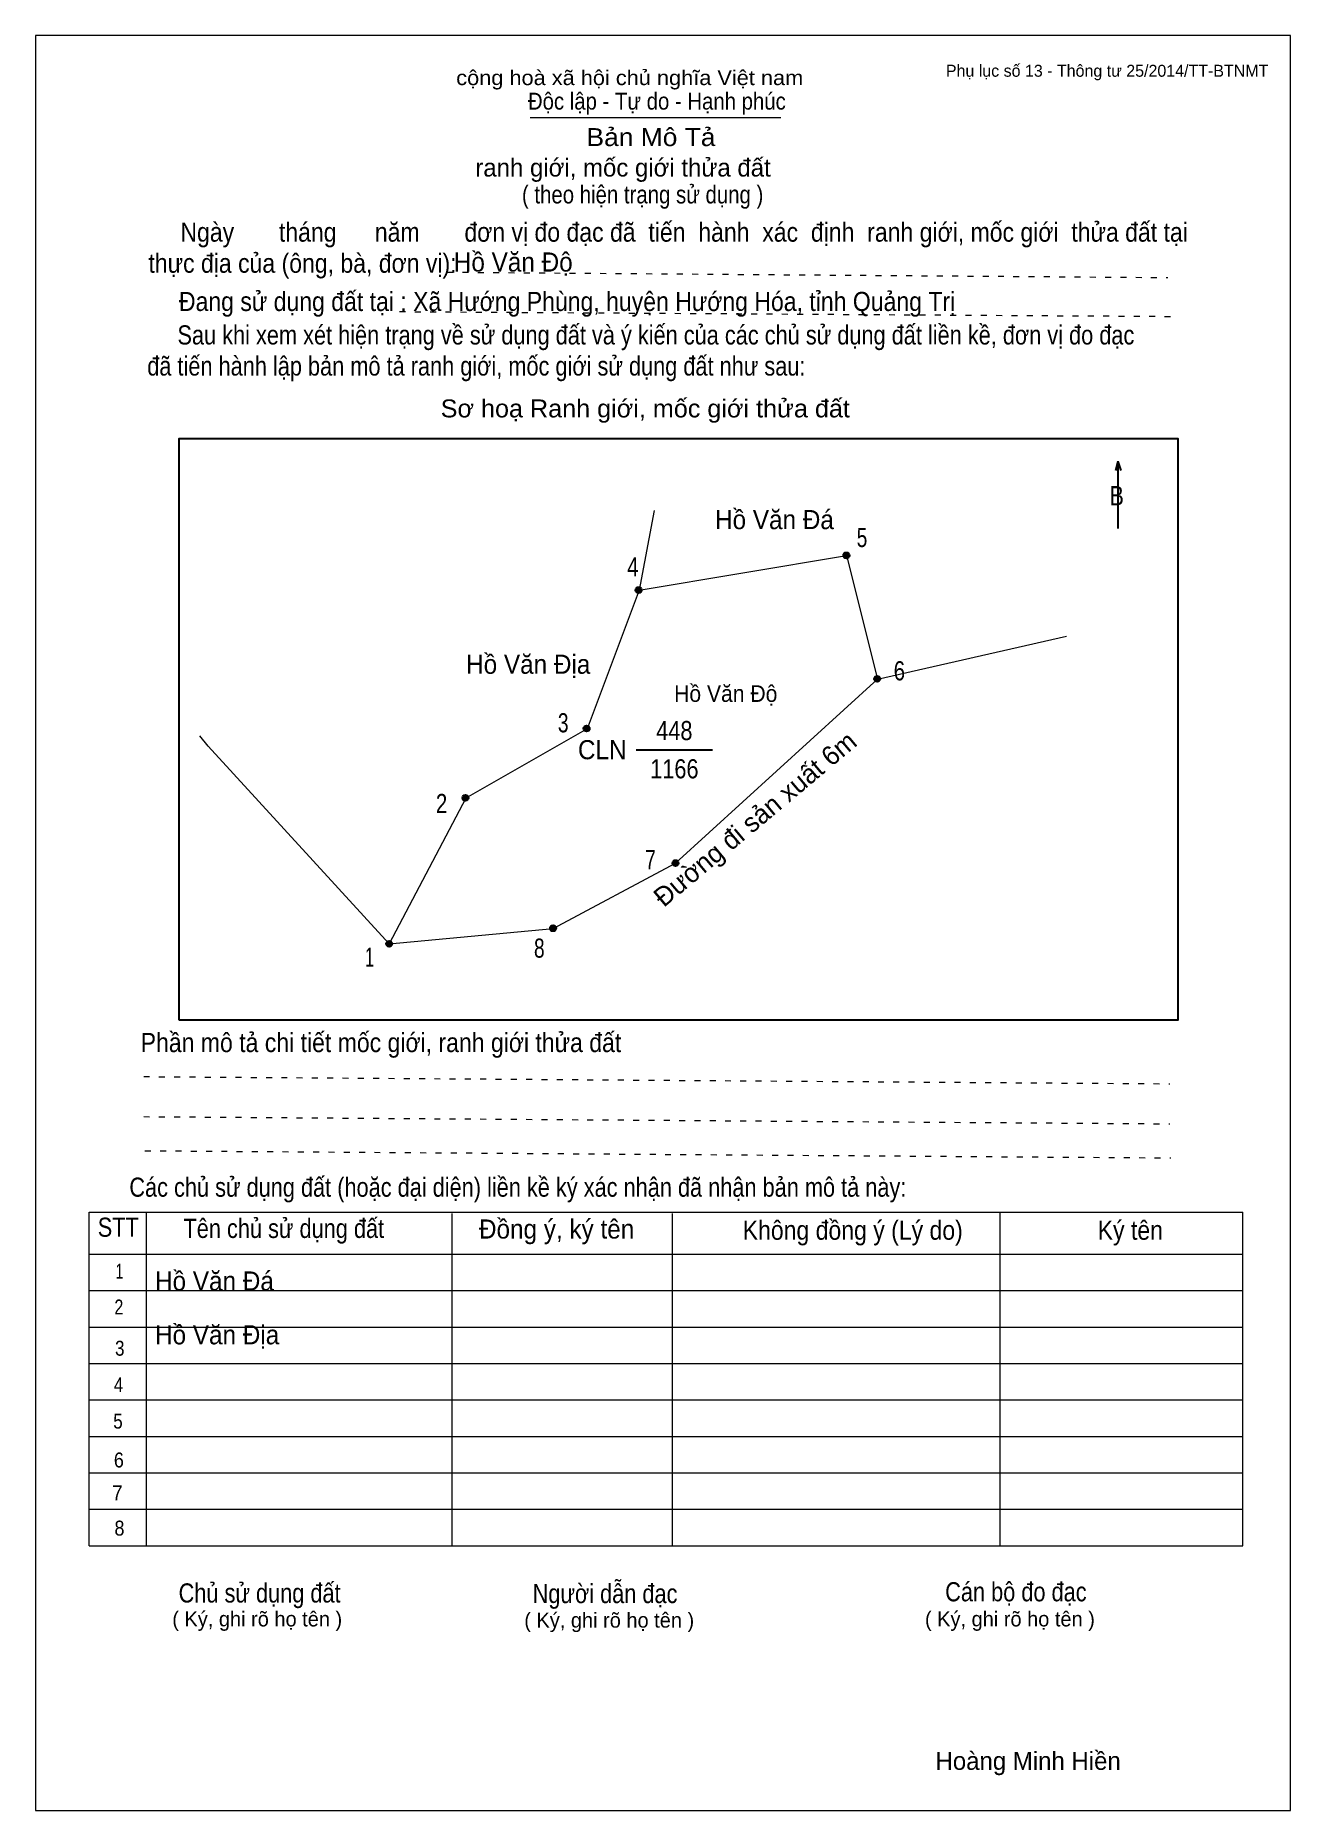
# Model space of a CAD drawing. Header units: centimetres. Extents: x 0 to 21, y 0 to 29.7.
import ezdxf
from ezdxf.enums import TextEntityAlignment as Align

# ---------------------------------------------------------------- set-up
doc = ezdxf.new("R2010")
doc.units = ezdxf.units.CM
doc.header["$LTSCALE"] = 0.13
doc.linetypes.add('DOTTED', pattern=[1.5, 0.3, -1.2])
for name, color, linetype, lineweight in [('1', 7, 'Continuous', 13), ('32', 7, 'Continuous', 25), ('33', 7, 'Continuous', 25), ('61', 7, 'Continuous', 13), ('62', 7, 'Continuous', 13)]:
    doc.layers.add(name, color=color, linetype=linetype, lineweight=lineweight)
for name, color, linetype in [('34', 7, 'Continuous'), ('45', 7, 'Continuous'), ('63', 7, 'Continuous')]:
    doc.layers.add(name, color=color, linetype=linetype)

msp = doc.modelspace()

# ---------------------------------------------------------------- hatches: boundary and pattern name
at = {"layer": '32'}
for points in [[(13.618, 21.0007, 1), (13.518, 21.0007, 1)], [(10.1413, 20.4213, 1), (10.0413, 20.4213, 1)], [(14.1337, 18.9364, 1), (14.0337, 18.9364, 1)], [(9.2721, 18.1035, 1), (9.1721, 18.1035, 1)], [(7.244, 16.9446, 1), (7.144, 16.9446, 1)], [(10.7584, 15.8537, 1), (10.6584, 15.8537, 1)], [(8.71, 14.7615, 1), (8.61, 14.7615, 1)], [(5.9678, 14.5007, 1), (5.8678, 14.5007, 1)]]:
    msp.add_hatch(color=256, dxfattribs=at).paths.add_polyline_path(points)

# ---------------------------------------------------------------- linework, layer by layer
at = {"layer": '1'}
msp.add_lwpolyline([(21, 0), (21, 29.7), (0, 29.7), (0, 0)], close=True, dxfattribs=at)
at = {"layer": '32'}
for centre in [(13.568, 21.0007), (10.0913, 20.4213), (14.0837, 18.9364), (9.2221, 18.1035), (7.194, 16.9446), (10.7084, 15.8537), (8.66, 14.7615), (5.9178, 14.5007)]:
    msp.add_circle(centre, 0.05, dxfattribs=at)
at = {"layer": '33'}
msp.add_line((10.05, 17.75), (11.33, 17.75), dxfattribs=at)
at = {"layer": '61'}
for p, q in [((10.35, 21.75), (10.1, 20.42)), ((14.09, 18.93), (17.25, 19.65))]:
    msp.add_line(p, q, dxfattribs=at)
for points in [[(10.1, 20.42), (13.57, 21), (14.09, 18.93)], [(10.1, 20.42), (9.23, 18.1), (7.2, 16.94), (5.92, 14.5)], [(5.92, 14.5), (8.66, 14.76), (10.71, 15.85), (14.09, 18.93)], [(5.92, 14.5), (2.89, 17.81), (2.75, 17.98)]]:
    msp.add_lwpolyline(points, dxfattribs=at)
at = {"layer": '62'}
for p, q in [((8.28, 28.33), (12.47, 28.33)), ((0.9, 10.01), (20.2, 10.01)), ((0.9, 4.43), (0.9, 10.01)), ((1.86, 4.43), (1.86, 10.01)), ((6.97, 4.43), (6.97, 9.99)), ((10.66, 4.43), (10.66, 9.99)), ((16.14, 4.43), (16.14, 10.01)), ((20.2, 4.43), (20.2, 10.01)), ((0.9, 9.31), (20.2, 9.31)), ((0.9, 8.7), (20.2, 8.7)), ((0.9, 8.09), (20.2, 8.09)), ((0.9, 7.48), (20.2, 7.48)), ((0.9, 6.87), (20.2, 6.87)), ((0.9, 6.26), (20.2, 6.26)), ((0.9, 5.65), (20.2, 5.65)), ((0.9, 5.04), (20.2, 5.04)), ((0.9, 4.43), (20.2, 4.43))]:
    msp.add_line(p, q, dxfattribs=at)
at = {"layer": '62', "linetype": 'DOTTED'}
for p, q in [((6.89, 25.74), (18.95, 25.65)), ((6.09, 25.08), (19.04, 25)), ((1.81, 12.28), (18.98, 12.16)), ((1.81, 11.61), (18.98, 11.49)), ((1.83, 11.04), (19, 10.92))]:
    msp.add_line(p, q, dxfattribs=at)
at = {"layer": '62', "lineweight": 25}
for p, q in [((18.11, 22.58), (18.11, 21.45)), ((18.11, 22.57), (18.07, 22.42)), ((18.11, 22.57), (18.16, 22.42))]:
    msp.add_line(p, q, dxfattribs=at)
msp.add_lwpolyline([(2.4, 13.23), (19.12, 13.23), (19.12, 22.95), (2.4, 22.95)], close=True, dxfattribs=at)

# ---------------------------------------------------------------- texts
at = {"layer": '32'}
for s, width, p in [('5', 0.75, (13.83, 21.14)), ('4', 0.8, (9.995, 20.65)), ('6', 0.8, (14.455, 18.91)), ('3', 0.75, (8.83, 18.04)), ('2', 0.8, (6.795, 16.69)), ('7', 0.75, (10.29, 15.75)), ('8', 0.75, (8.43, 14.27)), ('1', 0.65, (5.59, 14.12))]:
    msp.add_text(s, height=0.32, dxfattribs=dict(at, width=width)).set_placement(p, align=Align.CENTER)
at = {"layer": '33'}
for s, width, p in [('Hồ Văn Đá', 0.95, (12.365, 21.44)), ('Hồ Văn Địa', 0.95, (8.245, 19.02)), ('448', 0.85, (10.69, 17.91)), ('1166', 0.85, (10.69, 17.27))]:
    msp.add_text(s, height=0.32, dxfattribs=dict(at, width=width)).set_placement(p, align=Align.CENTER)
at = {"layer": '33', "width": 0.95}
msp.add_text('CLN', height=0.32, dxfattribs=at).set_placement((9.89, 17.59), align=Align.RIGHT)
at = {"layer": '33'}
msp.add_text('Đường đi sản xuất 6m', height=0.32, rotation=40, dxfattribs=at).set_placement((12.1422, 16.4689), align=Align.CENTER)
at = {"layer": '34', "width": 0.95}
for s, p in [('Hồ Văn Độ', (7, 25.75)), ('Hồ Văn Đá', (2, 8.7)), ('Hồ Văn Địa', (2, 7.8))]:
    msp.add_text(s, height=0.32, dxfattribs=at).set_placement(p)
at = {"layer": '45', "width": 0.95}
msp.add_text('Hồ Văn Độ', height=0.2781, dxfattribs=at).set_placement((11.55, 18.55), align=Align.CENTER)
at = {"layer": '62'}
for s, height, width, p in [('cộng hoà xã hội chủ nghĩa Việt nam', 0.2474, 1.1, (7.04, 28.87)), ('Độc lập - Tự do - Hạnh phúc', 0.2828, 0.9, (8.24, 28.46)), ('Bản Mô Tả', 0.3, 1.1, (9.22, 27.85)), ('( theo hiện trạng sử dụng )', 0.3, 0.85, (8.14, 26.89)), ('     Ngày       tháng      năm       đơn vị đo đạc đã  tiến  hành  xác  định  ranh giới, mốc giới  thửa đất tại ', 0.32, 0.9, (1.89, 26.25)), ('thực địa của (ông, bà, đơn vị): ', 0.32, 0.9, (1.89, 25.73)), ('Đang sử dụng đất tại : Xã Hướng Phùng, huyện Hướng Hóa, tỉnh Quảng Trị', 0.32, 0.9, (2.4, 25.09)), ('     Sau khi xem xét hiện trạng về sử dụng đất và ý kiến của các chủ sử dụng đất liền kề, đơn vị đo đạc ', 0.32, 0.85, (1.87, 24.53)), ('đã tiến hành lập bản mô tả ranh giới, mốc giới sử dụng đất như sau:', 0.32, 0.85, (1.87, 24.01)), ('Sơ hoạ Ranh giới, mốc giới thửa đất', 0.3, 1.05, (6.78, 23.31)), ('B', 0.32, 0.85, (17.97, 21.84)), ('Phần mô tả chi tiết mốc giới, ranh giới thửa đất ', 0.32, 0.9, (1.76, 12.69)), ('Các chủ sử dụng đất (hoặc đại diện) liền kề ký xác nhận đã nhận bản mô tả này:', 0.32, 0.85, (1.57, 10.27))]:
    msp.add_text(s, height=height, dxfattribs=dict(at, width=width)).set_placement(p)
msp.add_text('ranh giới, mốc giới thửa đất', height=0.3, dxfattribs=at).set_placement((7.36, 27.34))
for s, height, width, p in [('STT', 0.32, 0.85, (1.385, 9.6)), ('Tên chủ sử dụng đất', 0.32, 0.85, (4.155, 9.58)), ('Đồng ý, ký tên', 0.32, 0.95, (8.72, 9.57)), ('Không đồng ý (Lý do)', 0.32, 0.9, (13.675, 9.55)), ('Ký tên', 0.32, 0.9, (18.32, 9.55)), ('1', 0.25, 0.7, (1.405, 8.9)), ('2', 0.25, 0.8, (1.395, 8.3)), ('3', 0.25, 0.85, (1.41, 7.61)), ('4', 0.25, 0.85, (1.39, 7)), ('5', 0.25, 0.85, (1.38, 6.39)), ('6', 0.25, 0.9, (1.395, 5.74)), ('7', 0.25, 0.95, (1.37, 5.19)), ('8', 0.25, 0.9, (1.405, 4.6)), ('Người dẫn đạc', 0.32, 0.85, (9.53, 3.47)), ('Chủ sử dụng đất', 0.32, 0.85, (3.75, 3.48)), ('Cán bộ đo đạc', 0.32, 0.85, (16.405, 3.5))]:
    msp.add_text(s, height=height, dxfattribs=dict(at, width=width)).set_placement(p, align=Align.CENTER)
for p in [(3.71, 3.08), (9.6, 3.06), (16.305, 3.08)]:
    msp.add_text('( Ký, ghi rõ họ tên )', height=0.25, dxfattribs=at).set_placement(p, align=Align.CENTER)
at = {"layer": '63'}
msp.add_text('Phụ lục số 13 - Thông tư 25/2014/TT-BTNMT', height=0.2, dxfattribs=at).set_placement((20.63, 29.01), align=Align.RIGHT)
msp.add_text('Hoàng Minh Hiền', height=0.3, dxfattribs=at).set_placement((16.61, 0.68), align=Align.CENTER)

doc.saveas('drawing.dxf')
